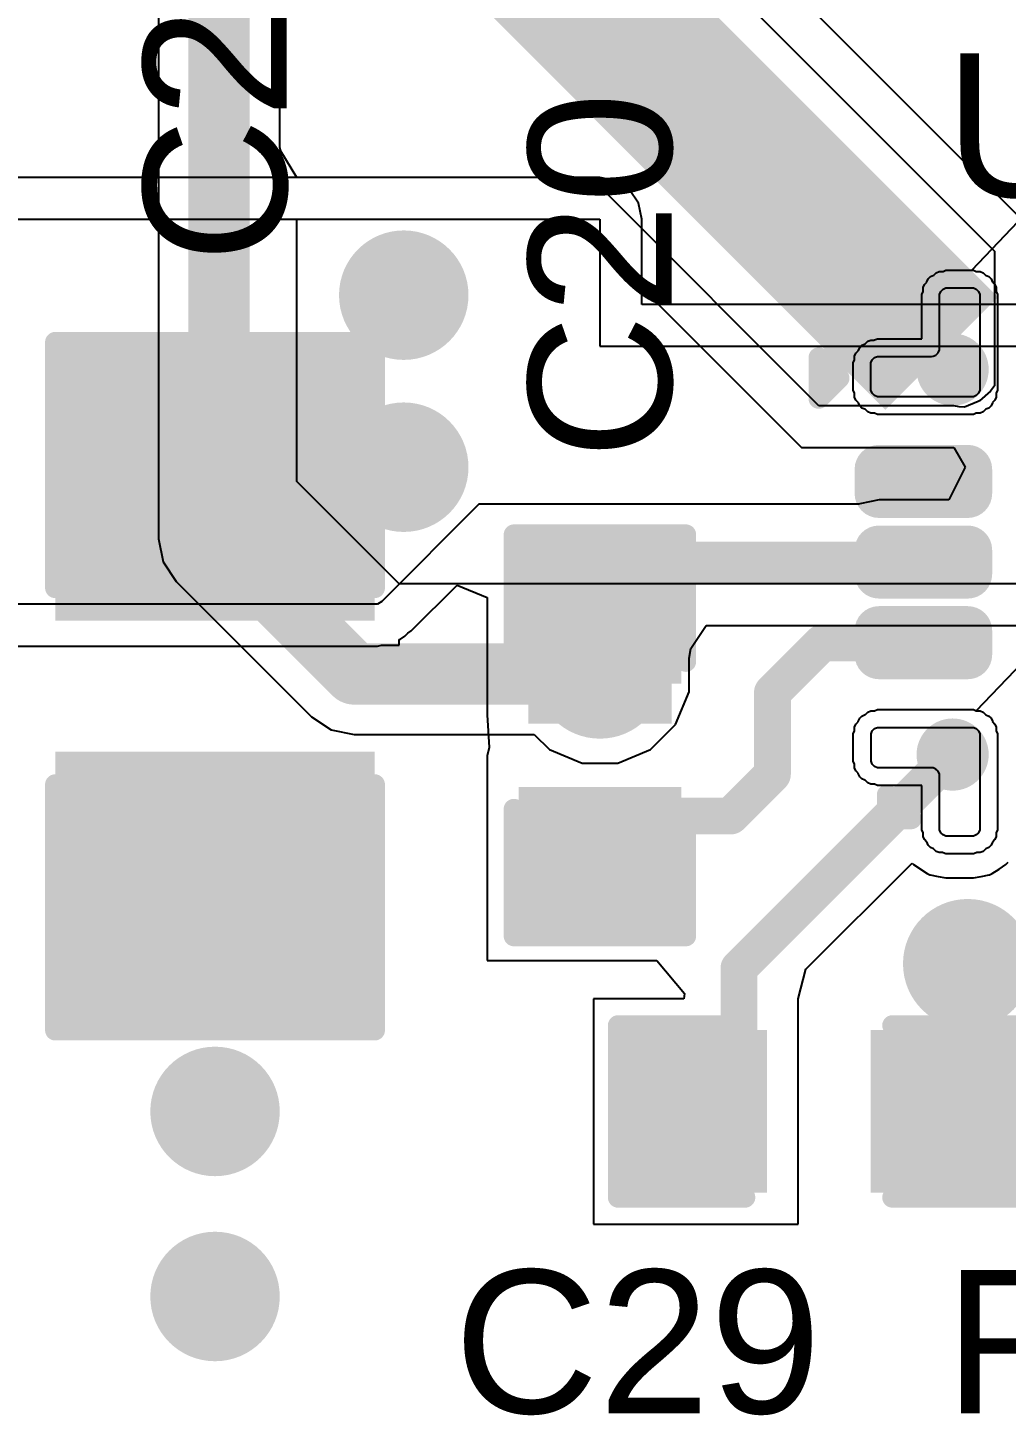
# Model space of a CAD drawing. Header units: inches. Extents: x 0 to 207, y -1 to 213.
# Drawn here: x 3.9263 to 4.1653, y -0.0169 to 0.3218 of the extents above; entities that cross this region are included whole.
import ezdxf

# ---------------------------------------------------------------- set-up
doc = ezdxf.new("R2010")
doc.units = ezdxf.units.IN
doc.header["$MEASUREMENT"] = 0
for name, color, linetype in [('Bottom Layer', 5, 'Continuous'), ('Bottom Solder', 6, 'Continuous'), ('Top Layer', 1, 'Continuous'), ('Top Overlay', 2, 'Continuous'), ('Top Paste', 8, 'Continuous'), ('Top Solder', 216, 'Continuous'), ('Via Holes', 16, 'Continuous')]:
    doc.layers.add(name, color=color, linetype=linetype)
doc.styles.add('Arial', font='', dxfattribs={"height": 0.2})
doc.styles.get('Arial').set_extended_font_data('Arial')

# ---------------------------------------------------------------- blocks, each defined once
blk = doc.blocks.new('13_WQFN_HR__3_2__3')
at = {"layer": 'Top Layer'}
h = blk.add_hatch(color=1, dxfattribs=at)
edge = h.paths.add_edge_path()
edge.add_arc((-0.02731, 0.047), 0.00481, 0, 360)
h = blk.add_hatch(color=1, dxfattribs=at)
edge = h.paths.add_edge_path()
edge.add_arc((-0.04528, 0.02264), 0.00197, 90, 180)
edge.add_line((-0.04724, 0.02264), (-0.04724, 0.01673))
edge.add_arc((-0.04528, 0.01673), 0.00197, 180, 270)
edge.add_line((-0.04528, 0.01476), (-0.02362, 0.01476))
edge.add_arc((-0.02362, 0.01673), 0.00197, 270, 360)
edge.add_line((-0.02165, 0.01673), (-0.02165, 0.02264))
edge.add_arc((-0.02362, 0.02264), 0.00197, 0, 90)
edge.add_line((-0.02362, 0.02461), (-0.04528, 0.02461))
h = blk.add_hatch(color=1, dxfattribs=at)
edge = h.paths.add_edge_path()
edge.add_arc((-0.04528, 0.00295), 0.00197, 90, 180)
edge.add_line((-0.04724, 0.00295), (-0.04724, -0.00295))
edge.add_arc((-0.04528, -0.00295), 0.00197, 180, 270)
edge.add_line((-0.04528, -0.00492), (-0.02362, -0.00492))
edge.add_arc((-0.02362, -0.00295), 0.00197, 270, 360)
edge.add_line((-0.02165, -0.00295), (-0.02165, 0.00295))
edge.add_arc((-0.02362, 0.00295), 0.00197, 0, 90)
edge.add_line((-0.02362, 0.00492), (-0.04528, 0.00492))
h = blk.add_hatch(color=1, dxfattribs=at)
edge = h.paths.add_edge_path()
edge.add_arc((-0.04528, -0.01673), 0.00197, 90, 180)
edge.add_line((-0.04724, -0.01673), (-0.04724, -0.02264))
edge.add_arc((-0.04528, -0.02264), 0.00197, 180, 270)
edge.add_line((-0.04528, -0.02461), (-0.02362, -0.02461))
edge.add_arc((-0.02362, -0.02264), 0.00197, 270, 360)
edge.add_line((-0.02165, -0.02264), (-0.02165, -0.01673))
edge.add_arc((-0.02362, -0.01673), 0.00197, 0, 90)
edge.add_line((-0.02362, -0.01476), (-0.04528, -0.01476))
h = blk.add_hatch(color=1, dxfattribs=at)
edge = h.paths.add_edge_path()
edge.add_arc((-0.02731, -0.047), 0.00481, 0, 360)
at = {"layer": 'Top Paste'}
h = blk.add_hatch(color=8, dxfattribs=at)
edge = h.paths.add_edge_path()
edge.add_arc((-0.02731, 0.047), 0.00481, 0, 360)
h = blk.add_hatch(color=8, dxfattribs=at)
edge = h.paths.add_edge_path()
edge.add_arc((-0.04528, 0.02264), 0.00197, 90, 180)
edge.add_line((-0.04724, 0.02264), (-0.04724, 0.01673))
edge.add_arc((-0.04528, 0.01673), 0.00197, 180, 270)
edge.add_line((-0.04528, 0.01476), (-0.02362, 0.01476))
edge.add_arc((-0.02362, 0.01673), 0.00197, 270, 360)
edge.add_line((-0.02165, 0.01673), (-0.02165, 0.02264))
edge.add_arc((-0.02362, 0.02264), 0.00197, 0, 90)
edge.add_line((-0.02362, 0.02461), (-0.04528, 0.02461))
h = blk.add_hatch(color=8, dxfattribs=at)
edge = h.paths.add_edge_path()
edge.add_arc((-0.04528, 0.00295), 0.00197, 90, 180)
edge.add_line((-0.04724, 0.00295), (-0.04724, -0.00295))
edge.add_arc((-0.04528, -0.00295), 0.00197, 180, 270)
edge.add_line((-0.04528, -0.00492), (-0.02362, -0.00492))
edge.add_arc((-0.02362, -0.00295), 0.00197, 270, 360)
edge.add_line((-0.02165, -0.00295), (-0.02165, 0.00295))
edge.add_arc((-0.02362, 0.00295), 0.00197, 0, 90)
edge.add_line((-0.02362, 0.00492), (-0.04528, 0.00492))
h = blk.add_hatch(color=8, dxfattribs=at)
edge = h.paths.add_edge_path()
edge.add_arc((-0.04528, -0.01673), 0.00197, 90, 180)
edge.add_line((-0.04724, -0.01673), (-0.04724, -0.02264))
edge.add_arc((-0.04528, -0.02264), 0.00197, 180, 270)
edge.add_line((-0.04528, -0.02461), (-0.02362, -0.02461))
edge.add_arc((-0.02362, -0.02264), 0.00197, 270, 360)
edge.add_line((-0.02165, -0.02264), (-0.02165, -0.01673))
edge.add_arc((-0.02362, -0.01673), 0.00197, 0, 90)
edge.add_line((-0.02362, -0.01476), (-0.04528, -0.01476))
h = blk.add_hatch(color=8, dxfattribs=at)
edge = h.paths.add_edge_path()
edge.add_arc((-0.02731, -0.047), 0.00481, 0, 360)
at = {"layer": 'Top Solder'}
h = blk.add_hatch(color=216, dxfattribs=at)
edge = h.paths.add_edge_path()
edge.add_arc((-0.02731, 0.047), 0.00881, 0, 360)
h = blk.add_hatch(color=216, dxfattribs=at)
edge = h.paths.add_edge_path()
edge.add_arc((-0.04528, 0.02264), 0.00597, 90, 180)
edge.add_line((-0.05124, 0.02264), (-0.05124, 0.01673))
edge.add_arc((-0.04528, 0.01673), 0.00597, 180, 270)
edge.add_line((-0.04528, 0.01076), (-0.02362, 0.01076))
edge.add_arc((-0.02362, 0.01673), 0.00597, 270, 360)
edge.add_line((-0.01765, 0.01673), (-0.01765, 0.02264))
edge.add_arc((-0.02362, 0.02264), 0.00597, 0, 90)
edge.add_line((-0.02362, 0.02861), (-0.04528, 0.02861))
h = blk.add_hatch(color=216, dxfattribs=at)
edge = h.paths.add_edge_path()
edge.add_arc((-0.04528, 0.00295), 0.00597, 90, 180)
edge.add_line((-0.05124, 0.00295), (-0.05124, -0.00295))
edge.add_arc((-0.04528, -0.00295), 0.00597, 180, 270)
edge.add_line((-0.04528, -0.00892), (-0.02362, -0.00892))
edge.add_arc((-0.02362, -0.00295), 0.00597, 270, 360)
edge.add_line((-0.01765, -0.00295), (-0.01765, 0.00295))
edge.add_arc((-0.02362, 0.00295), 0.00597, 0, 90)
edge.add_line((-0.02362, 0.00892), (-0.04528, 0.00892))
h = blk.add_hatch(color=216, dxfattribs=at)
edge = h.paths.add_edge_path()
edge.add_arc((-0.04528, -0.01673), 0.00597, 90, 180)
edge.add_line((-0.05124, -0.01673), (-0.05124, -0.02264))
edge.add_arc((-0.04528, -0.02264), 0.00597, 180, 270)
edge.add_line((-0.04528, -0.02861), (-0.02362, -0.02861))
edge.add_arc((-0.02362, -0.02264), 0.00597, 270, 360)
edge.add_line((-0.01765, -0.02264), (-0.01765, -0.01673))
edge.add_arc((-0.02362, -0.01673), 0.00597, 0, 90)
edge.add_line((-0.02362, -0.01076), (-0.04528, -0.01076))
h = blk.add_hatch(color=216, dxfattribs=at)
edge = h.paths.add_edge_path()
edge.add_arc((-0.02731, -0.047), 0.00881, 0, 360)
at = {"layer": 'Top Layer'}
for p, q in [((-0.03051, 0.06535), (-0.03021, 0.06607)), ((-0.03051, 0.06496), (-0.03051, 0.06535)), ((-0.03051, 0.05216), (-0.03051, 0.06496)), ((-0.03021, 0.06607), (-0.02966, 0.06663)), ((-0.02966, 0.06663), (-0.02894, 0.06693)), ((-0.02894, 0.06693), (-0.02854, 0.06693)), ((-0.02854, 0.06693), (-0.02854, 0.06693)), ((-0.02854, 0.06693), (-0.02264, 0.06693)), ((-0.02264, 0.06693), (-0.02225, 0.06693)), ((-0.02225, 0.06693), (-0.02152, 0.06663)), ((-0.02152, 0.06663), (-0.02097, 0.06607)), ((-0.02097, 0.06607), (-0.02067, 0.06535)), ((-0.02067, 0.06535), (-0.02067, 0.06496)), ((-0.02067, 0.06496), (-0.02067, 0.06496)), ((-0.02067, 0.06496), (-0.02067, 0.04232)), ((-0.03139, 0.05053), (-0.03084, 0.05107)), ((-0.03084, 0.05107), (-0.03055, 0.05178)), ((-0.03055, 0.05178), (-0.03051, 0.05216)), ((-0.03051, 0.05216), (-0.03051, 0.05216)), ((-0.04725, 0.04862), (-0.04695, 0.04934)), ((-0.04725, 0.04823), (-0.04725, 0.04862)), ((-0.04725, 0.04232), (-0.04725, 0.04823)), ((-0.04695, 0.04934), (-0.04639, 0.0499)), ((-0.04639, 0.0499), (-0.04567, 0.05019)), ((-0.04567, 0.05019), (-0.04528, 0.05019)), ((-0.04528, 0.05019), (-0.04528, 0.0502)), ((-0.04528, 0.0502), (-0.03248, 0.0502)), ((-0.03248, 0.0502), (-0.0321, 0.05023)), ((-0.0321, 0.05023), (-0.03139, 0.05053)), ((-0.04725, 0.04193), (-0.04725, 0.04232)), ((-0.04725, 0.04232), (-0.04725, 0.04232)), ((-0.04695, 0.04121), (-0.04725, 0.04193)), ((-0.04639, 0.04065), (-0.04695, 0.04121)), ((-0.04567, 0.04035), (-0.04639, 0.04065)), ((-0.02152, 0.04065), (-0.02225, 0.04035)), ((-0.02097, 0.04121), (-0.02152, 0.04065)), ((-0.02067, 0.04193), (-0.02097, 0.04121)), ((-0.02067, 0.04232), (-0.02067, 0.04193)), ((-0.04528, 0.04035), (-0.04567, 0.04035)), ((-0.02264, 0.04035), (-0.04528, 0.04035)), ((-0.02225, 0.04035), (-0.02264, 0.04035)), ((-0.02264, 0.04035), (-0.02264, 0.04035)), ((-0.04639, -0.04066), (-0.04567, -0.04036)), ((-0.04567, -0.04036), (-0.04528, -0.04036)), ((-0.04528, -0.04036), (-0.04528, -0.04036)), ((-0.04528, -0.04036), (-0.02264, -0.04036)), ((-0.02264, -0.04036), (-0.02225, -0.04036)), ((-0.02225, -0.04036), (-0.02152, -0.04066)), ((-0.04724, -0.04193), (-0.04694, -0.04121)), ((-0.04724, -0.04232), (-0.04724, -0.04193)), ((-0.04724, -0.04823), (-0.04724, -0.04232)), ((-0.04694, -0.04121), (-0.04639, -0.04066)), ((-0.02152, -0.04066), (-0.02097, -0.04121)), ((-0.02097, -0.04121), (-0.02067, -0.04193)), ((-0.02067, -0.04193), (-0.02067, -0.04232)), ((-0.02067, -0.04232), (-0.02067, -0.04232)), ((-0.02067, -0.04232), (-0.02067, -0.06496)), ((-0.04724, -0.04862), (-0.04724, -0.04823)), ((-0.04724, -0.04823), (-0.04724, -0.04823)), ((-0.04694, -0.04934), (-0.04724, -0.04862)), ((-0.04639, -0.0499), (-0.04694, -0.04934)), ((-0.04567, -0.0502), (-0.04639, -0.0499)), ((-0.04528, -0.0502), (-0.04567, -0.0502)), ((-0.03248, -0.0502), (-0.04528, -0.0502)), ((-0.0321, -0.05024), (-0.03248, -0.0502)), ((-0.03248, -0.0502), (-0.03248, -0.0502)), ((-0.03139, -0.05053), (-0.0321, -0.05024)), ((-0.03084, -0.05107), (-0.03139, -0.05053)), ((-0.03055, -0.05178), (-0.03084, -0.05107)), ((-0.03051, -0.05217), (-0.03055, -0.05178)), ((-0.03051, -0.06496), (-0.03051, -0.05217)), ((-0.03051, -0.06535), (-0.03051, -0.06496)), ((-0.03051, -0.06496), (-0.03051, -0.06496)), ((-0.03021, -0.06608), (-0.03051, -0.06535)), ((-0.02966, -0.06663), (-0.03021, -0.06608)), ((-0.02893, -0.06693), (-0.02966, -0.06663)), ((-0.02854, -0.06693), (-0.02893, -0.06693)), ((-0.02264, -0.06693), (-0.02854, -0.06693)), ((-0.02264, -0.06693), (-0.02264, -0.06693)), ((-0.02225, -0.06693), (-0.02264, -0.06693)), ((-0.02264, -0.06693), (-0.02264, -0.06693)), ((-0.02152, -0.06663), (-0.02225, -0.06693)), ((-0.02097, -0.06608), (-0.02152, -0.06663)), ((-0.02067, -0.06535), (-0.02097, -0.06608)), ((-0.02067, -0.06496), (-0.02067, -0.06535))]:
    blk.add_line(p, q, dxfattribs=at)
at = {"layer": 'Top Overlay'}
for points in [[(-0.04331, 0.06273, 0.005, 0.005, 0), (-0.0374, 0.06273, 0.005, 0.005, 0)], [(-0.04331, 0.05682, 0.005, 0.005, 0), (-0.04331, 0.06273, 0.005, 0.005, 0)], [(-0.06, 0.03992, 0.005, 0.005, 0), (-0.06, 0.04992, 0.005, 0.005, 0)], [(-0.06, 0.04992, 0.005, 0.005, 0), (-0.055, 0.04492, 0.005, 0.005, 0)], [(-0.06, 0.03992, 0.005, 0.005, 0), (-0.055, 0.04492, 0.005, 0.005, 0)], [(-0.04331, -0.06273, 0.005, 0.005, 0), (-0.04331, -0.05682, 0.005, 0.005, 0)], [(-0.04331, -0.06273, 0.005, 0.005, 0), (-0.0374, -0.06273, 0.005, 0.005, 0)]]:
    blk.add_lwpolyline(points, format="xyseb", dxfattribs=at)
for points in [[(-0.04456, 0.06273, 0.0025, 0.0025, 1), (-0.04206, 0.06273, 0.0025, 0.0025, 1)], [(-0.04456, 0.06273, 0.0025, 0.0025, 1), (-0.04206, 0.06273, 0.0025, 0.0025, 1)], [(-0.03865, 0.06273, 0.0025, 0.0025, 1), (-0.03615, 0.06273, 0.0025, 0.0025, 1)], [(-0.04456, 0.05682, 0.0025, 0.0025, 1), (-0.04206, 0.05682, 0.0025, 0.0025, 1)], [(-0.06125, 0.04992, 0.0025, 0.0025, 1), (-0.05875, 0.04992, 0.0025, 0.0025, 1)], [(-0.06125, 0.04992, 0.0025, 0.0025, 1), (-0.05875, 0.04992, 0.0025, 0.0025, 1)], [(-0.05625, 0.04492, 0.0025, 0.0025, 1), (-0.05375, 0.04492, 0.0025, 0.0025, 1)], [(-0.05625, 0.04492, 0.0025, 0.0025, 1), (-0.05375, 0.04492, 0.0025, 0.0025, 1)], [(-0.06125, 0.03992, 0.0025, 0.0025, 1), (-0.05875, 0.03992, 0.0025, 0.0025, 1)], [(-0.06125, 0.03992, 0.0025, 0.0025, 1), (-0.05875, 0.03992, 0.0025, 0.0025, 1)], [(-0.04456, -0.05682, 0.0025, 0.0025, 1), (-0.04206, -0.05682, 0.0025, 0.0025, 1)], [(-0.04456, -0.06273, 0.0025, 0.0025, 1), (-0.04206, -0.06273, 0.0025, 0.0025, 1)], [(-0.04456, -0.06273, 0.0025, 0.0025, 1), (-0.04206, -0.06273, 0.0025, 0.0025, 1)], [(-0.03865, -0.06273, 0.0025, 0.0025, 1), (-0.03615, -0.06273, 0.0025, 0.0025, 1)]]:
    blk.add_lwpolyline(points, format="xyseb", close=True, dxfattribs=at)
at = {"layer": 'Top Solder'}
for p, q in [((-0.02264, 0.07126), (202.40592, 212.69705)), ((-0.02152, -0.03633), (202.40592, 212.69705)), ((-0.02966, 0.07096), (-0.02894, 0.07126)), ((-0.02894, 0.07126), (-0.02854, 0.07126)), ((-0.02854, 0.07126), (-0.02854, 0.07126)), ((-0.02854, 0.07126), (-0.02854, 0.07126)), ((-0.02854, 0.07126), (-0.02854, 0.07126)), ((-0.02854, 0.07126), (-0.02264, 0.07126)), ((-0.02264, 0.07126), (-0.02225, 0.07126)), ((-0.02225, 0.07126), (-0.02152, 0.07096)), ((-0.03421, 0.06773), (-0.03366, 0.06828)), ((-0.03366, 0.06828), (-0.03361, 0.06834)), ((-0.03366, 0.06828), (-0.03366, 0.06828)), ((-0.03361, 0.06834), (-0.03358, 0.06841)), ((-0.03358, 0.06841), (-0.03357, 0.06841)), ((-0.03357, 0.06841), (-0.03327, 0.06914)), ((-0.03327, 0.06914), (-0.03272, 0.06969)), ((-0.03272, 0.06969), (-0.03193, 0.07002)), ((-0.03193, 0.07002), (-0.03187, 0.07007)), ((-0.03187, 0.07007), (-0.03132, 0.07063)), ((-0.03187, 0.07007), (-0.03187, 0.07007)), ((-0.03132, 0.07063), (-0.03059, 0.07093)), ((-0.03059, 0.07093), (-0.02973, 0.07093)), ((-0.02973, 0.07093), (-0.02966, 0.07096)), ((-0.02966, 0.07096), (-0.02966, 0.07096)), ((-0.02152, 0.07096), (-0.02152, 0.07096)), ((-0.02152, 0.07096), (-0.02145, 0.07093)), ((-0.02145, 0.07093), (-0.02059, 0.07093)), ((-0.02059, 0.07093), (-0.01987, 0.07063)), ((-0.01987, 0.07063), (-0.01931, 0.07007)), ((-0.01931, 0.07007), (-0.01931, 0.07007)), ((-0.01931, 0.07007), (-0.01926, 0.07002)), ((-0.01926, 0.07002), (-0.01846, 0.06969)), ((-0.01846, 0.06969), (-0.01791, 0.06914)), ((-0.01791, 0.06914), (-0.01758, 0.06834)), ((-0.01758, 0.06834), (-0.01752, 0.06828)), ((-0.01752, 0.06828), (-0.01752, 0.06828)), ((-0.01752, 0.06828), (-0.01697, 0.06773)), ((-0.03484, 0.06535), (-0.03454, 0.06607)), ((-0.03484, 0.06496), (-0.03484, 0.06535)), ((-0.03484, 0.05452), (-0.03484, 0.06496)), ((-0.03454, 0.06607), (-0.03451, 0.06615)), ((-0.03454, 0.06607), (-0.03454, 0.06607)), ((-0.03451, 0.06701), (-0.03421, 0.06773)), ((-0.03451, 0.06615), (-0.03451, 0.06701)), ((-0.01697, 0.06773), (-0.01667, 0.06701)), ((-0.01667, 0.06701), (-0.01667, 0.06615)), ((-0.01667, 0.06615), (-0.01664, 0.06607)), ((-0.01664, 0.06607), (-0.01664, 0.06607)), ((-0.01664, 0.06607), (-0.01634, 0.06535)), ((-0.01634, 0.06535), (-0.01634, 0.06496)), ((-0.01634, 0.06496), (-0.01634, 0.06496)), ((-0.01634, 0.06496), (-0.01634, 0.04232)), ((-0.04646, 0.0542), (-0.04639, 0.05423)), ((-0.04639, 0.05423), (-0.04567, 0.05452)), ((-0.04639, 0.05423), (-0.04639, 0.05423)), ((-0.04567, 0.05452), (-0.04528, 0.05452)), ((-0.04528, 0.05452), (-0.04528, 0.05452)), ((-0.04528, 0.05452), (-0.03484, 0.05452)), ((-0.05125, 0.05028), (-0.05095, 0.051)), ((-0.05095, 0.051), (-0.05039, 0.05155)), ((-0.05039, 0.05155), (-0.05034, 0.05161)), ((-0.05039, 0.05155), (-0.05039, 0.05155)), ((-0.05034, 0.05161), (-0.05031, 0.05168)), ((-0.05031, 0.05168), (-0.05001, 0.0524)), ((-0.05031, 0.05168), (-0.05031, 0.05168)), ((-0.05001, 0.0524), (-0.04945, 0.05296)), ((-0.04945, 0.05296), (-0.04866, 0.05329)), ((-0.04866, 0.05329), (-0.0486, 0.05334)), ((-0.0486, 0.05334), (-0.04805, 0.0539)), ((-0.0486, 0.05334), (-0.0486, 0.05334)), ((-0.04805, 0.0539), (-0.04732, 0.0542)), ((-0.04732, 0.0542), (-0.04646, 0.0542)), ((-0.05158, 0.04862), (-0.05128, 0.04934)), ((-0.05157, 0.04823), (-0.05158, 0.04862)), ((-0.05157, 0.04232), (-0.05157, 0.04823)), ((-0.05128, 0.04934), (-0.05125, 0.04941)), ((-0.05128, 0.04934), (-0.05128, 0.04934)), ((-0.05125, 0.04941), (-0.05125, 0.05028)), ((-0.05158, 0.04193), (-0.05157, 0.04232)), ((-0.05128, 0.04121), (-0.05158, 0.04193)), ((-0.05125, 0.04113), (-0.05128, 0.04121)), ((-0.05128, 0.04121), (-0.05128, 0.04121)), ((-0.05125, 0.04027), (-0.05125, 0.04113)), ((-0.01664, 0.04121), (-0.01667, 0.04113)), ((-0.01667, 0.04113), (-0.01667, 0.04027)), ((-0.01634, 0.04193), (-0.01664, 0.04121)), ((-0.01664, 0.04121), (-0.01664, 0.04121)), ((-0.01634, 0.04232), (-0.01634, 0.04193)), ((-0.05095, 0.03955), (-0.05125, 0.04027)), ((-0.05039, 0.03899), (-0.05095, 0.03955)), ((-0.05034, 0.03894), (-0.05039, 0.03899)), ((-0.05039, 0.03899), (-0.05039, 0.03899)), ((-0.05031, 0.03887), (-0.05034, 0.03894)), ((-0.05001, 0.03814), (-0.05031, 0.03887)), ((-0.05031, 0.03887), (-0.05031, 0.03887)), ((-0.04945, 0.03759), (-0.05001, 0.03814)), ((-0.04873, 0.03729), (-0.04945, 0.03759)), ((-0.04866, 0.03726), (-0.04873, 0.03729)), ((-0.04873, 0.03729), (-0.04873, 0.03729)), ((-0.01919, 0.03729), (-0.01926, 0.03726)), ((-0.01846, 0.03759), (-0.01919, 0.03729)), ((-0.01919, 0.03729), (-0.01919, 0.03729)), ((-0.01791, 0.03814), (-0.01846, 0.03759)), ((-0.01761, 0.03887), (-0.01791, 0.03814)), ((-0.01758, 0.03894), (-0.01761, 0.03887)), ((-0.01761, 0.03887), (-0.01761, 0.03887)), ((-0.01752, 0.039), (-0.01758, 0.03894)), ((-0.01697, 0.03955), (-0.01752, 0.039)), ((-0.01667, 0.04027), (-0.01697, 0.03955)), ((-0.0486, 0.03721), (-0.04866, 0.03726)), ((-0.04805, 0.03665), (-0.0486, 0.03721)), ((-0.0486, 0.03721), (-0.0486, 0.03721)), ((-0.04732, 0.03635), (-0.04805, 0.03665)), ((-0.04646, 0.03635), (-0.04732, 0.03635)), ((-0.04639, 0.03632), (-0.04646, 0.03635)), ((-0.04567, 0.03602), (-0.04639, 0.03632)), ((-0.04639, 0.03632), (-0.04639, 0.03632)), ((-0.04527, 0.03602), (-0.04567, 0.03602)), ((-0.02264, 0.03602), (-0.04527, 0.03602)), ((-0.04527, 0.03602), (-0.04527, 0.03602)), ((-0.02225, 0.03602), (-0.02264, 0.03602)), ((-0.02264, 0.03602), (-0.02264, 0.03602)), ((-0.02152, 0.03632), (-0.02225, 0.03602)), ((-0.02145, 0.03635), (-0.02152, 0.03632)), ((-0.02152, 0.03632), (-0.02152, 0.03632)), ((-0.02059, 0.03635), (-0.02145, 0.03635)), ((-0.01987, 0.03665), (-0.02059, 0.03635)), ((-0.01931, 0.03721), (-0.01987, 0.03665)), ((-0.01926, 0.03726), (-0.01931, 0.03721)), ((-0.04866, -0.03726), (-0.0486, -0.03721)), ((-0.0486, -0.03721), (-0.04805, -0.03666)), ((-0.0486, -0.03721), (-0.0486, -0.03721)), ((-0.04805, -0.03666), (-0.04732, -0.03636)), ((-0.04732, -0.03636), (-0.04646, -0.03636)), ((-0.04646, -0.03636), (-0.04639, -0.03633)), ((-0.04639, -0.03633), (-0.04567, -0.03603)), ((-0.04639, -0.03633), (-0.04639, -0.03633)), ((-0.04567, -0.03603), (-0.04528, -0.03603)), ((-0.04528, -0.03603), (-0.04528, -0.03603)), ((-0.04528, -0.03603), (-0.02264, -0.03603)), ((-0.02264, -0.03603), (-0.02225, -0.03603)), ((-0.02225, -0.03603), (-0.02152, -0.03633)), ((-0.02152, -0.03633), (-0.02152, -0.03633)), ((-0.02152, -0.03633), (-0.02145, -0.03636)), ((-0.02145, -0.03636), (-0.02059, -0.03636)), ((-0.02059, -0.03636), (-0.01987, -0.03666)), ((-0.01987, -0.03666), (-0.01931, -0.03721)), ((-0.01931, -0.03721), (-0.01926, -0.03726)), ((-0.05124, -0.04028), (-0.05094, -0.03955)), ((-0.05124, -0.04114), (-0.05124, -0.04028)), ((-0.05094, -0.03955), (-0.05039, -0.039)), ((-0.05039, -0.039), (-0.05034, -0.03894)), ((-0.05039, -0.039), (-0.05039, -0.039)), ((-0.05034, -0.03894), (-0.05001, -0.03815)), ((-0.05001, -0.03815), (-0.04945, -0.03759)), ((-0.04945, -0.03759), (-0.04866, -0.03726)), ((-0.01926, -0.03726), (-0.01919, -0.03729)), ((-0.01919, -0.03729), (-0.01919, -0.03729)), ((-0.01919, -0.03729), (-0.01846, -0.03759)), ((-0.01846, -0.03759), (-0.01791, -0.03815)), ((-0.01791, -0.03815), (-0.01761, -0.03887)), ((-0.01761, -0.03887), (-0.01761, -0.03887)), ((-0.01761, -0.03887), (-0.01758, -0.03894)), ((-0.01758, -0.03894), (-0.01697, -0.03955)), ((-0.01697, -0.03955), (-0.01667, -0.04028)), ((-0.01667, -0.04028), (-0.01667, -0.04114)), ((-0.05157, -0.04193), (-0.05127, -0.04121)), ((-0.05157, -0.04232), (-0.05157, -0.04193)), ((-0.05157, -0.04823), (-0.05157, -0.04232)), ((-0.05127, -0.04121), (-0.05124, -0.04114)), ((-0.05127, -0.04121), (-0.05127, -0.04121)), ((-0.01667, -0.04114), (-0.01664, -0.04121)), ((-0.01664, -0.04121), (-0.01664, -0.04121)), ((-0.01664, -0.04121), (-0.01634, -0.04193)), ((-0.01634, -0.04193), (-0.01634, -0.04232)), ((-0.01634, -0.04232), (-0.01634, -0.04232)), ((-0.01634, -0.04232), (-0.01634, -0.06496)), ((-0.05157, -0.04862), (-0.05157, -0.04823)), ((-0.05157, -0.04823), (-0.05157, -0.04823)), ((-0.05157, -0.04823), (-0.05157, -0.04823)), ((-0.05157, -0.04823), (-0.05157, -0.04823)), ((-0.05127, -0.04934), (-0.05157, -0.04862)), ((-0.05124, -0.04942), (-0.05127, -0.04934)), ((-0.05127, -0.04934), (-0.05127, -0.04934)), ((-0.05124, -0.05028), (-0.05124, -0.04942)), ((-0.05094, -0.051), (-0.05124, -0.05028)), ((-0.05039, -0.05156), (-0.05094, -0.051)), ((-0.05034, -0.05161), (-0.05039, -0.05156)), ((-0.05039, -0.05156), (-0.05039, -0.05156)), ((-0.05001, -0.05241), (-0.05034, -0.05161)), ((-0.04945, -0.05296), (-0.05001, -0.05241)), ((-0.04873, -0.05326), (-0.04945, -0.05296)), ((-0.04866, -0.05329), (-0.04873, -0.05326)), ((-0.04873, -0.05326), (-0.04873, -0.05326)), ((-0.0486, -0.05334), (-0.04866, -0.05329)), ((-0.04805, -0.0539), (-0.0486, -0.05334)), ((-0.0486, -0.05334), (-0.0486, -0.05334)), ((-0.04732, -0.0542), (-0.04805, -0.0539)), ((-0.04646, -0.0542), (-0.04732, -0.0542)), ((-0.04639, -0.05423), (-0.04646, -0.0542)), ((-0.04567, -0.05453), (-0.04639, -0.05423)), ((-0.04639, -0.05423), (-0.04639, -0.05423)), ((-0.04527, -0.05453), (-0.04567, -0.05453)), ((-0.03484, -0.05453), (-0.04527, -0.05453)), ((-0.03484, -0.06496), (-0.03484, -0.05453)), ((-0.03484, -0.06535), (-0.03484, -0.06496)), ((-0.03484, -0.06496), (-0.03484, -0.06496)), ((-0.03454, -0.06608), (-0.03484, -0.06535)), ((-0.03451, -0.06615), (-0.03454, -0.06608)), ((-0.03454, -0.06608), (-0.03454, -0.06608)), ((-0.03451, -0.06701), (-0.03451, -0.06615)), ((-0.03421, -0.06773), (-0.03451, -0.06701)), ((-0.03366, -0.06829), (-0.03421, -0.06773)), ((-0.01697, -0.06773), (-0.01752, -0.06829)), ((-0.01667, -0.06701), (-0.01697, -0.06773)), ((-0.01664, -0.06608), (-0.01667, -0.06615)), ((-0.01667, -0.06615), (-0.01667, -0.06701)), ((-0.01634, -0.06535), (-0.01664, -0.06608)), ((-0.01664, -0.06608), (-0.01664, -0.06608)), ((-0.01634, -0.06496), (-0.01634, -0.06535)), ((-0.0336, -0.06834), (-0.03366, -0.06829)), ((-0.03366, -0.06829), (-0.03366, -0.06829)), ((-0.03327, -0.06914), (-0.0336, -0.06834)), ((-0.03272, -0.06969), (-0.03327, -0.06914)), ((-0.032, -0.06999), (-0.03272, -0.06969)), ((-0.03192, -0.07002), (-0.032, -0.06999)), ((-0.032, -0.06999), (-0.032, -0.06999)), ((-0.03187, -0.07008), (-0.03192, -0.07002)), ((-0.03132, -0.07063), (-0.03187, -0.07008)), ((-0.03187, -0.07008), (-0.03187, -0.07008)), ((-0.03059, -0.07093), (-0.03132, -0.07063)), ((-0.02973, -0.07093), (-0.03059, -0.07093)), ((-0.02966, -0.07096), (-0.02973, -0.07093)), ((-0.02893, -0.07126), (-0.02966, -0.07096)), ((-0.02966, -0.07096), (-0.02966, -0.07096)), ((-0.02152, -0.07096), (-0.02225, -0.07126)), ((-0.02145, -0.07093), (-0.02152, -0.07096)), ((-0.02152, -0.07096), (-0.02152, -0.07096)), ((-0.02059, -0.07093), (-0.02145, -0.07093)), ((-0.01987, -0.07063), (-0.02059, -0.07093)), ((-0.01931, -0.07008), (-0.01987, -0.07063)), ((-0.01926, -0.07002), (-0.01931, -0.07008)), ((-0.01931, -0.07008), (-0.01931, -0.07008)), ((-0.01919, -0.06999), (-0.01926, -0.07002)), ((-0.01918, -0.06999), (-0.01919, -0.06999)), ((-0.01846, -0.06969), (-0.01918, -0.06999)), ((-0.01791, -0.06914), (-0.01846, -0.06969)), ((-0.01761, -0.06841), (-0.01791, -0.06914)), ((-0.01758, -0.06834), (-0.01761, -0.06841)), ((-0.01761, -0.06841), (-0.01761, -0.06841)), ((-0.01752, -0.06829), (-0.01758, -0.06834)), ((-0.01752, -0.06829), (-0.01752, -0.06829)), ((-0.02854, -0.07126), (-0.02893, -0.07126)), ((-0.02264, -0.07126), (-0.02854, -0.07126)), ((-0.02225, -0.07126), (-0.02264, -0.07126)), ((-0.02264, -0.07126), (-0.02264, -0.07126))]:
    blk.add_line(p, q, dxfattribs=at)
blk = doc.blocks.new('C___0603_49')
at = {"layer": 'Top Layer'}
for points in [[(-0.015, 0.0175), (-0.015, -0.0175), (-0.045, -0.0175), (-0.045, 0.0175)], [(0.045, 0.0175), (0.045, -0.0175), (0.015, -0.0175), (0.015, 0.0175)]]:
    blk.add_hatch(color=1, dxfattribs=at).paths.add_polyline_path(points)
at = {"layer": 'Top Paste'}
for points in [[(-0.015, 0.0175), (-0.015, -0.0175), (-0.045, -0.0175), (-0.045, 0.0175)], [(0.045, 0.0175), (0.045, -0.0175), (0.015, -0.0175), (0.015, 0.0175)]]:
    blk.add_hatch(color=8, dxfattribs=at).paths.add_polyline_path(points)
at = {"layer": 'Top Solder'}
for points in [[(-0.01264, 0.01986), (-0.01264, -0.01986), (-0.04736, -0.01986), (-0.04736, 0.01986)], [(0.04736, 0.01986), (0.04736, -0.01986), (0.01264, -0.01986), (0.01264, 0.01986)]]:
    blk.add_hatch(color=216, dxfattribs=at).paths.add_polyline_path(points)
at = {"layer": 'Top Overlay'}
for points in [[(-0.018, 0.021, 0.005, 0.005, 0), (-0.049, 0.021, 0.005, 0.005, 0)], [(-0.049, 0.021, 0.005, 0.005, 0), (-0.049, -0.021, 0.005, 0.005, 0)], [(0.049, 0.021, 0.005, 0.005, 0), (0.018, 0.021, 0.005, 0.005, 0)], [(0.049, 0.021, 0.005, 0.005, 0), (0.049, -0.021, 0.005, 0.005, 0)], [(-0.018, -0.021, 0.005, 0.005, 0), (-0.049, -0.021, 0.005, 0.005, 0)], [(0.049, -0.021, 0.005, 0.005, 0), (0.018, -0.021, 0.005, 0.005, 0)]]:
    blk.add_lwpolyline(points, format="xyseb", dxfattribs=at)
for points in [[(-0.05025, 0.021, 0.0025, 0.0025, 1), (-0.04775, 0.021, 0.0025, 0.0025, 1)], [(-0.05025, 0.021, 0.0025, 0.0025, 1), (-0.04775, 0.021, 0.0025, 0.0025, 1)], [(-0.01925, 0.021, 0.0025, 0.0025, 1), (-0.01675, 0.021, 0.0025, 0.0025, 1)], [(0.01675, 0.021, 0.0025, 0.0025, 1), (0.01925, 0.021, 0.0025, 0.0025, 1)], [(0.04775, 0.021, 0.0025, 0.0025, 1), (0.05025, 0.021, 0.0025, 0.0025, 1)], [(0.04775, 0.021, 0.0025, 0.0025, 1), (0.05025, 0.021, 0.0025, 0.0025, 1)], [(-0.05025, -0.021, 0.0025, 0.0025, 1), (-0.04775, -0.021, 0.0025, 0.0025, 1)], [(-0.05025, -0.021, 0.0025, 0.0025, 1), (-0.04775, -0.021, 0.0025, 0.0025, 1)], [(-0.01925, -0.021, 0.0025, 0.0025, 1), (-0.01675, -0.021, 0.0025, 0.0025, 1)], [(0.01675, -0.021, 0.0025, 0.0025, 1), (0.01925, -0.021, 0.0025, 0.0025, 1)], [(0.04775, -0.021, 0.0025, 0.0025, 1), (0.05025, -0.021, 0.0025, 0.0025, 1)], [(0.04775, -0.021, 0.0025, 0.0025, 1), (0.05025, -0.021, 0.0025, 0.0025, 1)]]:
    blk.add_lwpolyline(points, format="xyseb", close=True, dxfattribs=at)
blk = doc.blocks.new('C___1206_56')
at = {"layer": 'Top Layer'}
for points in [[(-0.08, 0.035), (-0.02, 0.035), (-0.02, -0.035), (-0.08, -0.035)], [(0.02, 0.035), (0.08, 0.035), (0.08, -0.035), (0.02, -0.035)]]:
    blk.add_hatch(color=1, dxfattribs=at).paths.add_polyline_path(points)
at = {"layer": 'Top Paste'}
for points in [[(-0.08, 0.035), (-0.02, 0.035), (-0.02, -0.035), (-0.08, -0.035)], [(0.02, 0.035), (0.08, 0.035), (0.08, -0.035), (0.02, -0.035)]]:
    blk.add_hatch(color=8, dxfattribs=at).paths.add_polyline_path(points)
at = {"layer": 'Top Solder'}
for points in [[(-0.084, 0.039), (-0.016, 0.039), (-0.016, -0.039), (-0.084, -0.039)], [(0.016, 0.039), (0.084, 0.039), (0.084, -0.039), (0.016, -0.039)]]:
    blk.add_hatch(color=216, dxfattribs=at).paths.add_polyline_path(points)
at = {"layer": 'Top Overlay'}
for points in [[(-0.084, 0.039, 0.005, 0.005, 0), (-0.024, 0.039, 0.005, 0.005, 0)], [(-0.084, 0.039, 0.005, 0.005, 0), (-0.084, -0.039, 0.005, 0.005, 0)], [(0.024, 0.039, 0.005, 0.005, 0), (0.084, 0.039, 0.005, 0.005, 0)], [(0.084, 0.039, 0.005, 0.005, 0), (0.084, -0.039, 0.005, 0.005, 0)], [(-0.084, -0.039, 0.005, 0.005, 0), (-0.024, -0.039, 0.005, 0.005, 0)], [(0.024, -0.039, 0.005, 0.005, 0), (0.084, -0.039, 0.005, 0.005, 0)]]:
    blk.add_lwpolyline(points, format="xyseb", dxfattribs=at)
for points in [[(-0.08525, 0.039, 0.0025, 0.0025, 1), (-0.08275, 0.039, 0.0025, 0.0025, 1)], [(-0.08525, 0.039, 0.0025, 0.0025, 1), (-0.08275, 0.039, 0.0025, 0.0025, 1)], [(-0.02525, 0.039, 0.0025, 0.0025, 1), (-0.02275, 0.039, 0.0025, 0.0025, 1)], [(0.02275, 0.039, 0.0025, 0.0025, 1), (0.02525, 0.039, 0.0025, 0.0025, 1)], [(0.08275, 0.039, 0.0025, 0.0025, 1), (0.08525, 0.039, 0.0025, 0.0025, 1)], [(0.08275, 0.039, 0.0025, 0.0025, 1), (0.08525, 0.039, 0.0025, 0.0025, 1)], [(-0.08525, -0.039, 0.0025, 0.0025, 1), (-0.08275, -0.039, 0.0025, 0.0025, 1)], [(-0.08525, -0.039, 0.0025, 0.0025, 1), (-0.08275, -0.039, 0.0025, 0.0025, 1)], [(-0.02525, -0.039, 0.0025, 0.0025, 1), (-0.02275, -0.039, 0.0025, 0.0025, 1)], [(0.02275, -0.039, 0.0025, 0.0025, 1), (0.02525, -0.039, 0.0025, 0.0025, 1)], [(0.08275, -0.039, 0.0025, 0.0025, 1), (0.08525, -0.039, 0.0025, 0.0025, 1)], [(0.08275, -0.039, 0.0025, 0.0025, 1), (0.08525, -0.039, 0.0025, 0.0025, 1)]]:
    blk.add_lwpolyline(points, format="xyseb", close=True, dxfattribs=at)
blk = doc.blocks.new('C___0603_58')
at = {"layer": 'Top Layer'}
for points in [[(-0.015, 0.0175), (-0.015, -0.0175), (-0.045, -0.0175), (-0.045, 0.0175)], [(0.045, 0.0175), (0.045, -0.0175), (0.015, -0.0175), (0.015, 0.0175)]]:
    blk.add_hatch(color=1, dxfattribs=at).paths.add_polyline_path(points)
at = {"layer": 'Top Paste'}
for points in [[(-0.015, 0.0175), (-0.015, -0.0175), (-0.045, -0.0175), (-0.045, 0.0175)], [(0.045, 0.0175), (0.045, -0.0175), (0.015, -0.0175), (0.015, 0.0175)]]:
    blk.add_hatch(color=8, dxfattribs=at).paths.add_polyline_path(points)
at = {"layer": 'Top Solder'}
for points in [[(-0.01264, 0.01986), (-0.01264, -0.01986), (-0.04736, -0.01986), (-0.04736, 0.01986)], [(0.04736, 0.01986), (0.04736, -0.01986), (0.01264, -0.01986), (0.01264, 0.01986)]]:
    blk.add_hatch(color=216, dxfattribs=at).paths.add_polyline_path(points)
at = {"layer": 'Top Overlay'}
for points in [[(-0.018, 0.021, 0.005, 0.005, 0), (-0.049, 0.021, 0.005, 0.005, 0)], [(-0.049, -0.021, 0.005, 0.005, 0), (-0.049, 0.021, 0.005, 0.005, 0)], [(0.049, 0.021, 0.005, 0.005, 0), (0.018, 0.021, 0.005, 0.005, 0)], [(0.049, -0.021, 0.005, 0.005, 0), (0.049, 0.021, 0.005, 0.005, 0)], [(-0.018, -0.021, 0.005, 0.005, 0), (-0.049, -0.021, 0.005, 0.005, 0)], [(0.049, -0.021, 0.005, 0.005, 0), (0.018, -0.021, 0.005, 0.005, 0)]]:
    blk.add_lwpolyline(points, format="xyseb", dxfattribs=at)
for points in [[(-0.05025, 0.021, 0.0025, 0.0025, 1), (-0.04775, 0.021, 0.0025, 0.0025, 1)], [(-0.05025, 0.021, 0.0025, 0.0025, 1), (-0.04775, 0.021, 0.0025, 0.0025, 1)], [(-0.01925, 0.021, 0.0025, 0.0025, 1), (-0.01675, 0.021, 0.0025, 0.0025, 1)], [(0.01675, 0.021, 0.0025, 0.0025, 1), (0.01925, 0.021, 0.0025, 0.0025, 1)], [(0.04775, 0.021, 0.0025, 0.0025, 1), (0.05025, 0.021, 0.0025, 0.0025, 1)], [(0.04775, 0.021, 0.0025, 0.0025, 1), (0.05025, 0.021, 0.0025, 0.0025, 1)], [(-0.05025, -0.021, 0.0025, 0.0025, 1), (-0.04775, -0.021, 0.0025, 0.0025, 1)], [(-0.05025, -0.021, 0.0025, 0.0025, 1), (-0.04775, -0.021, 0.0025, 0.0025, 1)], [(-0.01925, -0.021, 0.0025, 0.0025, 1), (-0.01675, -0.021, 0.0025, 0.0025, 1)], [(0.01675, -0.021, 0.0025, 0.0025, 1), (0.01925, -0.021, 0.0025, 0.0025, 1)], [(0.04775, -0.021, 0.0025, 0.0025, 1), (0.05025, -0.021, 0.0025, 0.0025, 1)], [(0.04775, -0.021, 0.0025, 0.0025, 1), (0.05025, -0.021, 0.0025, 0.0025, 1)]]:
    blk.add_lwpolyline(points, format="xyseb", close=True, dxfattribs=at)

msp = doc.modelspace()

# ---------------------------------------------------------------- hatches: boundary and pattern name
at = {"layer": 'Bottom Layer'}
h = msp.add_hatch(color=5, dxfattribs=at)
edge = h.paths.add_edge_path()
edge.add_arc((4.11537, 0.27504), 0.01181, 0, 360)
h = msp.add_hatch(color=5, dxfattribs=at)
edge = h.paths.add_edge_path()
edge.add_arc((4.01812, 0.25652), 0.01181, 0, 360)
h = msp.add_hatch(color=5, dxfattribs=at)
edge = h.paths.add_edge_path()
edge.add_arc((4.01812, 0.21452), 0.01181, 0, 360)
h = msp.add_hatch(color=5, dxfattribs=at)
edge = h.paths.add_edge_path()
edge.add_arc((4.06603, 0.16405), 0.01181, 0, 360)
h = msp.add_hatch(color=5, dxfattribs=at)
edge = h.paths.add_edge_path()
edge.add_arc((4.15586, 0.09329), 0.01181, 0, 360)
h = msp.add_hatch(color=5, dxfattribs=at)
edge = h.paths.add_edge_path()
edge.add_arc((3.97203, 0.05723), 0.01181, 0, 360)
h = msp.add_hatch(color=5, dxfattribs=at)
edge = h.paths.add_edge_path()
edge.add_arc((3.97203, 0.01205), 0.01181, 0, 360)
at = {"layer": 'Bottom Solder'}
h = msp.add_hatch(color=6, dxfattribs=at)
edge = h.paths.add_edge_path()
edge.add_arc((4.11537, 0.27504), 0.01581, 0, 360)
h = msp.add_hatch(color=6, dxfattribs=at)
edge = h.paths.add_edge_path()
edge.add_arc((4.01812, 0.25652), 0.01581, 0, 360)
h = msp.add_hatch(color=6, dxfattribs=at)
edge = h.paths.add_edge_path()
edge.add_arc((4.01812, 0.21452), 0.01581, 0, 360)
h = msp.add_hatch(color=6, dxfattribs=at)
edge = h.paths.add_edge_path()
edge.add_arc((4.06603, 0.16405), 0.01581, 0, 360)
h = msp.add_hatch(color=6, dxfattribs=at)
edge = h.paths.add_edge_path()
edge.add_arc((4.15586, 0.09329), 0.01581, 0, 360)
h = msp.add_hatch(color=6, dxfattribs=at)
edge = h.paths.add_edge_path()
edge.add_arc((3.97203, 0.05723), 0.01581, 0, 360)
h = msp.add_hatch(color=6, dxfattribs=at)
edge = h.paths.add_edge_path()
edge.add_arc((3.97203, 0.01205), 0.01581, 0, 360)
at = {"layer": 'Top Layer'}
for points in [[(4.13576, 0.22852), (4.16326, 0.25602), (3.97163, 0.44764), (3.94413, 0.42014)], [(4.04853, 0.15189), (4.08353, 0.15189), (4.08353, 0.1963), (4.04853, 0.1963)], [(4.05853, 0.1863), (4.15787, 0.1863), (4.15787, 0.1963), (4.05853, 0.1963)]]:
    msp.add_hatch(color=1, dxfattribs=at).paths.add_polyline_path(points)
h = msp.add_hatch(color=1, dxfattribs=at)
edge = h.paths.add_edge_path()
edge.add_arc((4.11537, 0.27504), 0.01181, 0, 360)
h = msp.add_hatch(color=1, dxfattribs=at)
edge = h.paths.add_edge_path()
edge.add_arc((4.01812, 0.25652), 0.01181, 0, 360)
h = msp.add_hatch(color=1, dxfattribs=at)
edge = h.paths.add_edge_path()
edge.add_arc((4.01812, 0.21452), 0.01181, 0, 360)
h = msp.add_hatch(color=1, dxfattribs=at)
edge = h.paths.add_edge_path()
edge.add_arc((4.06603, 0.16405), 0.01181, 0, 360)
h = msp.add_hatch(color=1, dxfattribs=at)
edge = h.paths.add_edge_path()
edge.add_arc((4.15586, 0.09329), 0.01181, 0, 360)
h = msp.add_hatch(color=1, dxfattribs=at)
edge = h.paths.add_edge_path()
edge.add_arc((3.97203, 0.05723), 0.01181, 0, 360)
h = msp.add_hatch(color=1, dxfattribs=at)
edge = h.paths.add_edge_path()
edge.add_arc((3.97203, 0.01205), 0.01181, 0, 360)
at = {"layer": 'Top Solder'}
h = msp.add_hatch(color=216, dxfattribs=at)
edge = h.paths.add_edge_path()
edge.add_arc((4.11537, 0.27504), 0.01581, 0, 360)
h = msp.add_hatch(color=216, dxfattribs=at)
edge = h.paths.add_edge_path()
edge.add_arc((4.01812, 0.25652), 0.01581, 0, 360)
h = msp.add_hatch(color=216, dxfattribs=at)
edge = h.paths.add_edge_path()
edge.add_arc((4.01812, 0.21452), 0.01581, 0, 360)
h = msp.add_hatch(color=216, dxfattribs=at)
edge = h.paths.add_edge_path()
edge.add_arc((4.06603, 0.16405), 0.01581, 0, 360)
h = msp.add_hatch(color=216, dxfattribs=at)
edge = h.paths.add_edge_path()
edge.add_arc((4.15586, 0.09329), 0.01581, 0, 360)
h = msp.add_hatch(color=216, dxfattribs=at)
edge = h.paths.add_edge_path()
edge.add_arc((3.97203, 0.05723), 0.01581, 0, 360)
h = msp.add_hatch(color=216, dxfattribs=at)
edge = h.paths.add_edge_path()
edge.add_arc((3.97203, 0.01205), 0.01581, 0, 360)
at = {"layer": 'Via Holes'}
h = msp.add_hatch(color=7, dxfattribs=at)
edge = h.paths.add_edge_path()
edge.add_arc((4.11537, 0.27504), 0.00591, 0, 360)
h = msp.add_hatch(color=7, dxfattribs=at)
edge = h.paths.add_edge_path()
edge.add_arc((4.01812, 0.25652), 0.00591, 0, 360)
h = msp.add_hatch(color=7, dxfattribs=at)
edge = h.paths.add_edge_path()
edge.add_arc((4.01812, 0.21452), 0.00591, 0, 360)
h = msp.add_hatch(color=7, dxfattribs=at)
edge = h.paths.add_edge_path()
edge.add_arc((4.06603, 0.16405), 0.00591, 0, 360)
h = msp.add_hatch(color=7, dxfattribs=at)
edge = h.paths.add_edge_path()
edge.add_arc((4.15586, 0.09329), 0.00591, 0, 360)
h = msp.add_hatch(color=7, dxfattribs=at)
edge = h.paths.add_edge_path()
edge.add_arc((3.97203, 0.05723), 0.00591, 0, 360)
h = msp.add_hatch(color=7, dxfattribs=at)
edge = h.paths.add_edge_path()
edge.add_arc((3.97203, 0.01205), 0.00591, 0, 360)

# ---------------------------------------------------------------- linework, layer by layer
at = {"layer": 'Bottom Layer'}
for p, q in [((3.95824, 0.36905), (3.95824, 0.19705)), ((3.98782, 0.29255), (3.98782, 0.36292)), ((3.9881, 0.29168), (3.98782, 0.29255)), ((3.99203, 0.28524), (3.9881, 0.29168)), ((4.06603, 0.28524), (3.99203, 0.28524)), ((4.06993, 0.28447), (4.06603, 0.28524)), ((4.07324, 0.28226), (4.06993, 0.28447)), ((4.07545, 0.27895), (4.07324, 0.28226)), ((4.07623, 0.27505), (4.07545, 0.27895)), ((3.99203, 0.21105), (3.99203, 0.27505)), ((3.99203, 0.27505), (4.06603, 0.27505)), ((4.06603, 0.27505), (4.06603, 0.24405)), ((4.07623, 0.25424), (4.07623, 0.27505)), ((4.27884, 0.25424), (4.07623, 0.25424)), ((4.06603, 0.24405), (4.28903, 0.24405)), ((4.01703, 0.18605), (3.99203, 0.21105)), ((3.95824, 0.19705), (3.95937, 0.19139)), ((3.95937, 0.19139), (3.96257, 0.18659)), ((3.96257, 0.18659), (3.99557, 0.15359)), ((4.33803, 0.18605), (4.01703, 0.18605)), ((4.08823, 0.17029), (4.09194, 0.17585)), ((4.09194, 0.17585), (4.33803, 0.17585)), ((4.08784, 0.16786), (4.08823, 0.17029)), ((4.08784, 0.15971), (4.08784, 0.16786)), ((4.08452, 0.15169), (4.08784, 0.15971)), ((3.99557, 0.15359), (4.00037, 0.15038)), ((4.00037, 0.15038), (4.00603, 0.14926)), ((4.00603, 0.14926), (4.04998, 0.14926)), ((4.04998, 0.14926), (4.05368, 0.14556)), ((4.07839, 0.14556), (4.08452, 0.15169)), ((4.05368, 0.14556), (4.06169, 0.14224)), ((4.07037, 0.14224), (4.07839, 0.14556)), ((4.06169, 0.14224), (4.07037, 0.14224))]:
    msp.add_line(p, q, dxfattribs=at)
for points in [[(3.97303, 0.19705, 0.015, 0.015, 0), (3.97303, 0.36905, 0.015, 0.015, 0)], [(3.97303, 0.19705, 0.015, 0.015, 0), (4.00603, 0.16405, 0.015, 0.015, 0)], [(4.00603, 0.16405, 0.015, 0.015, 0), (4.06603, 0.16405, 0.015, 0.015, 0)]]:
    msp.add_lwpolyline(points, format="xyseb", dxfattribs=at)
for points in [[(3.96928, 0.19705, 0.0075, 0.0075, 1), (3.97678, 0.19705, 0.0075, 0.0075, 1)], [(3.96928, 0.19705, 0.0075, 0.0075, 1), (3.97678, 0.19705, 0.0075, 0.0075, 1)], [(4.00228, 0.16405, 0.0075, 0.0075, 1), (4.00978, 0.16405, 0.0075, 0.0075, 1)], [(4.00228, 0.16405, 0.0075, 0.0075, 1), (4.00978, 0.16405, 0.0075, 0.0075, 1)], [(4.06228, 0.16405, 0.0075, 0.0075, 1), (4.06978, 0.16405, 0.0075, 0.0075, 1)]]:
    msp.add_lwpolyline(points, format="xyseb", close=True, dxfattribs=at)
at = {"layer": 'Top Layer'}
for p, q in [((4.17259, 0.27149), (4.06491, 0.37917)), ((4.0577, 0.37196), (4.16239, 0.26726)), ((4.05853, 0.28524), (3.80437, 0.28524)), ((4.05951, 0.28505), (4.05853, 0.28524)), ((4.06052, 0.28505), (4.05951, 0.28505)), ((4.06144, 0.28486), (4.06052, 0.28505)), ((4.06237, 0.28448), (4.06144, 0.28486)), ((4.06243, 0.28447), (4.06237, 0.28448)), ((4.06248, 0.28443), (4.06243, 0.28447)), ((4.06409, 0.28377), (4.06248, 0.28443)), ((4.06414, 0.28376), (4.06409, 0.28377)), ((4.06419, 0.28372), (4.06414, 0.28376)), ((4.06512, 0.28334), (4.06419, 0.28372)), ((4.06591, 0.28281), (4.06512, 0.28334)), ((4.06512, 0.28334), (4.06512, 0.28334)), ((4.06662, 0.2821), (4.06591, 0.28281)), ((4.06745, 0.28155), (4.06662, 0.2821)), ((4.11949, 0.22951), (4.06745, 0.28155)), ((3.62404, 0.27505), (4.05853, 0.27505)), ((4.05853, 0.27505), (4.05945, 0.27486)), ((4.05945, 0.27486), (4.06024, 0.27434)), ((4.06024, 0.27434), (4.11527, 0.21931)), ((4.16239, 0.26726), (4.16239, 0.25649)), ((4.16239, 0.25649), (4.16236, 0.25629)), ((4.16236, 0.25629), (4.16236, 0.2347)), ((4.16239, 0.23436), (4.16142, 0.23311)), ((4.16236, 0.2347), (4.16239, 0.2345)), ((4.16239, 0.2345), (4.16239, 0.23436)), ((4.15839, 0.23055), (4.15509, 0.22917)), ((4.15871, 0.23075), (4.15839, 0.23055)), ((4.16142, 0.23311), (4.15871, 0.23075)), ((4.15248, 0.22951), (4.11949, 0.22951)), ((4.15378, 0.22925), (4.15248, 0.22951)), ((4.15509, 0.22917), (4.15378, 0.22925)), ((4.11527, 0.21931), (4.15248, 0.21931)), ((4.15248, 0.21931), (4.15527, 0.21452)), ((4.15527, 0.21452), (4.15123, 0.20652)), ((4.03649, 0.2055), (4.01274, 0.18176)), ((4.12941, 0.2055), (4.03649, 0.2055)), ((4.12953, 0.20559), (4.12941, 0.2055)), ((4.1342, 0.20652), (4.12953, 0.20559)), ((4.15123, 0.20652), (4.1342, 0.20652)), ((4.01995, 0.17455), (4.03114, 0.18574)), ((4.03114, 0.18574), (4.03853, 0.18268)), ((4.01168, 0.18105), (3.81503, 0.18105)), ((4.01274, 0.18176), (4.01168, 0.18105)), ((4.03853, 0.18268), (4.03853, 0.15405)), ((4.01734, 0.17257), (4.01841, 0.17328)), ((4.01841, 0.17328), (4.01912, 0.17399)), ((4.01912, 0.17399), (4.01995, 0.17455)), ((3.81925, 0.17085), (4.01168, 0.17085)), ((4.01168, 0.17085), (4.01266, 0.17105)), ((4.01266, 0.17105), (4.01703, 0.17105)), ((4.01703, 0.17244), (4.01734, 0.17257)), ((4.01703, 0.17105), (4.01703, 0.17244)), ((4.03853, 0.15405), (4.03853, 0.15405)), ((4.03853, 0.15405), (4.039, 0.14605)), ((4.039, 0.14605), (4.03853, 0.14405)), ((4.03853, 0.14405), (4.03853, 0.14405)), ((4.03853, 0.14405), (4.03853, 0.09405)), ((4.11635, 0.09195), (4.14227, 0.11787)), ((4.14227, 0.11787), (4.14261, 0.11752)), ((4.14261, 0.11752), (4.14592, 0.11531)), ((4.14592, 0.11531), (4.14664, 0.11501)), ((4.16114, 0.11501), (4.16186, 0.11531)), ((4.16186, 0.11531), (4.16352, 0.11642)), ((4.16186, 0.11531), (4.16186, 0.11531)), ((4.16186, 0.11531), (4.16186, 0.11531)), ((4.16352, 0.11642), (4.16517, 0.11752)), ((4.16517, 0.11752), (4.16572, 0.11808)), ((4.16517, 0.11752), (4.16517, 0.11752)), ((4.16517, 0.11752), (4.16517, 0.11752)), ((4.14664, 0.11501), (4.14664, 0.11501)), ((4.14664, 0.11501), (4.14665, 0.11501)), ((4.14665, 0.11501), (4.14864, 0.11461)), ((4.14864, 0.11461), (4.15055, 0.11424)), ((4.15055, 0.11424), (4.15055, 0.11424)), ((4.15055, 0.11424), (4.15055, 0.11424)), ((4.15055, 0.11424), (4.15094, 0.11424)), ((4.15094, 0.11424), (4.15684, 0.11424)), ((4.15684, 0.11424), (4.15684, 0.11424)), ((4.15684, 0.11424), (4.15723, 0.11424)), ((4.15723, 0.11424), (4.15914, 0.11461)), ((4.15723, 0.11424), (4.15723, 0.11424)), ((4.15723, 0.11424), (4.15723, 0.11424)), ((4.15914, 0.11461), (4.16113, 0.11501)), ((4.16113, 0.11501), (4.16114, 0.11501)), ((4.16114, 0.11501), (4.16114, 0.11501)), ((4.03853, 0.09405), (4.07992, 0.09405)), ((4.07992, 0.09405), (4.08671, 0.08605)), ((4.11448, 0.08473), (4.11635, 0.09195)), ((4.0865, 0.08473), (4.06448, 0.08473)), ((4.06448, 0.08473), (4.06448, 0.02973)), ((4.08671, 0.08605), (4.0865, 0.08473)), ((4.11448, 0.02973), (4.11448, 0.08473)), ((4.11448, 0.08473), (4.11448, 0.08473)), ((4.06448, 0.02973), (4.11448, 0.02973))]:
    msp.add_line(p, q, dxfattribs=at)
for points in [[(4.14495, 0.1716, 0.009, 0.009, 0), (4.14503, 0.17168, 0.009, 0.009, 0)], [(4.10816, 0.1595, 0.009, 0.009, 0), (4.12026, 0.1716, 0.009, 0.009, 0)], [(4.12026, 0.1716, 0.009, 0.009, 0), (4.14495, 0.1716, 0.009, 0.009, 0)], [(4.10816, 0.13955, 0.009, 0.009, 0), (4.10816, 0.1595, 0.009, 0.009, 0)], [(4.09998, 0.09218, 0.009, 0.009, 0), (4.15217, 0.14436, 0.009, 0.009, 0)], [(4.09797, 0.12936, 0.009, 0.009, 0), (4.10816, 0.13955, 0.009, 0.009, 0)], [(4.06603, 0.11905, 0.009, 0.009, 0), (4.07634, 0.12936, 0.009, 0.009, 0)], [(4.07634, 0.12936, 0.009, 0.009, 0), (4.09797, 0.12936, 0.009, 0.009, 0)], [(4.09998, 0.06773, 0.009, 0.009, 0), (4.09998, 0.09218, 0.009, 0.009, 0)], [(4.08948, 0.05723, 0.009, 0.009, 0), (4.09998, 0.06773, 0.009, 0.009, 0)]]:
    msp.add_lwpolyline(points, format="xyseb", dxfattribs=at)
for points in [[(4.14278, 0.17168, 0.0045, 0.0045, 1), (4.14728, 0.17168, 0.0045, 0.0045, 1)], [(4.11801, 0.1716, 0.0045, 0.0045, 1), (4.12251, 0.1716, 0.0045, 0.0045, 1)], [(4.11801, 0.1716, 0.0045, 0.0045, 1), (4.12251, 0.1716, 0.0045, 0.0045, 1)], [(4.1427, 0.1716, 0.0045, 0.0045, 1), (4.1472, 0.1716, 0.0045, 0.0045, 1)], [(4.1427, 0.1716, 0.0045, 0.0045, 1), (4.1472, 0.1716, 0.0045, 0.0045, 1)], [(4.10591, 0.1595, 0.0045, 0.0045, 1), (4.11041, 0.1595, 0.0045, 0.0045, 1)], [(4.10591, 0.1595, 0.0045, 0.0045, 1), (4.11041, 0.1595, 0.0045, 0.0045, 1)], [(4.14992, 0.14436, 0.0045, 0.0045, 1), (4.15442, 0.14436, 0.0045, 0.0045, 1)], [(4.10591, 0.13955, 0.0045, 0.0045, 1), (4.11041, 0.13955, 0.0045, 0.0045, 1)], [(4.10591, 0.13955, 0.0045, 0.0045, 1), (4.11041, 0.13955, 0.0045, 0.0045, 1)], [(4.07409, 0.12936, 0.0045, 0.0045, 1), (4.07859, 0.12936, 0.0045, 0.0045, 1)], [(4.07409, 0.12936, 0.0045, 0.0045, 1), (4.07859, 0.12936, 0.0045, 0.0045, 1)], [(4.09572, 0.12936, 0.0045, 0.0045, 1), (4.10022, 0.12936, 0.0045, 0.0045, 1)], [(4.09572, 0.12936, 0.0045, 0.0045, 1), (4.10022, 0.12936, 0.0045, 0.0045, 1)], [(4.06378, 0.11905, 0.0045, 0.0045, 1), (4.06828, 0.11905, 0.0045, 0.0045, 1)], [(4.09773, 0.09218, 0.0045, 0.0045, 1), (4.10223, 0.09218, 0.0045, 0.0045, 1)], [(4.09773, 0.09218, 0.0045, 0.0045, 1), (4.10223, 0.09218, 0.0045, 0.0045, 1)], [(4.09773, 0.06773, 0.0045, 0.0045, 1), (4.10223, 0.06773, 0.0045, 0.0045, 1)], [(4.09773, 0.06773, 0.0045, 0.0045, 1), (4.10223, 0.06773, 0.0045, 0.0045, 1)], [(4.08723, 0.05723, 0.0045, 0.0045, 1), (4.09173, 0.05723, 0.0045, 0.0045, 1)]]:
    msp.add_lwpolyline(points, format="xyseb", close=True, dxfattribs=at)

# ---------------------------------------------------------------- block references
msp.add_blockref('13_WQFN_HR__3_2__3', (4.17948, 0.19136))
for name, p, rotation in [('C___1206_56', (3.97203, 0.16105), 90), ('C___0603_58', (4.06603, 0.14905), 270), ('C___0603_49', (4.11948, 0.05723), 180)]:
    msp.add_blockref(name, p, dxfattribs=dict(rotation=rotation))

# ---------------------------------------------------------------- texts
at = {"layer": 'Top Overlay', "style": 'Arial'}
for s, p in [('C22', (3.98953, 0.2644)), ('C20', (4.08353, 0.21643))]:
    msp.add_text(s, height=0.035, rotation=90, dxfattribs=at).set_placement(p)
for s, p in [('U5', (4.15032, 0.28055)), ('C29', (4.03038, -0.01645)), ('R21', (4.15021, -0.01645))]:
    msp.add_text(s, height=0.035, dxfattribs=at).set_placement(p)

doc.saveas('drawing.dxf')
